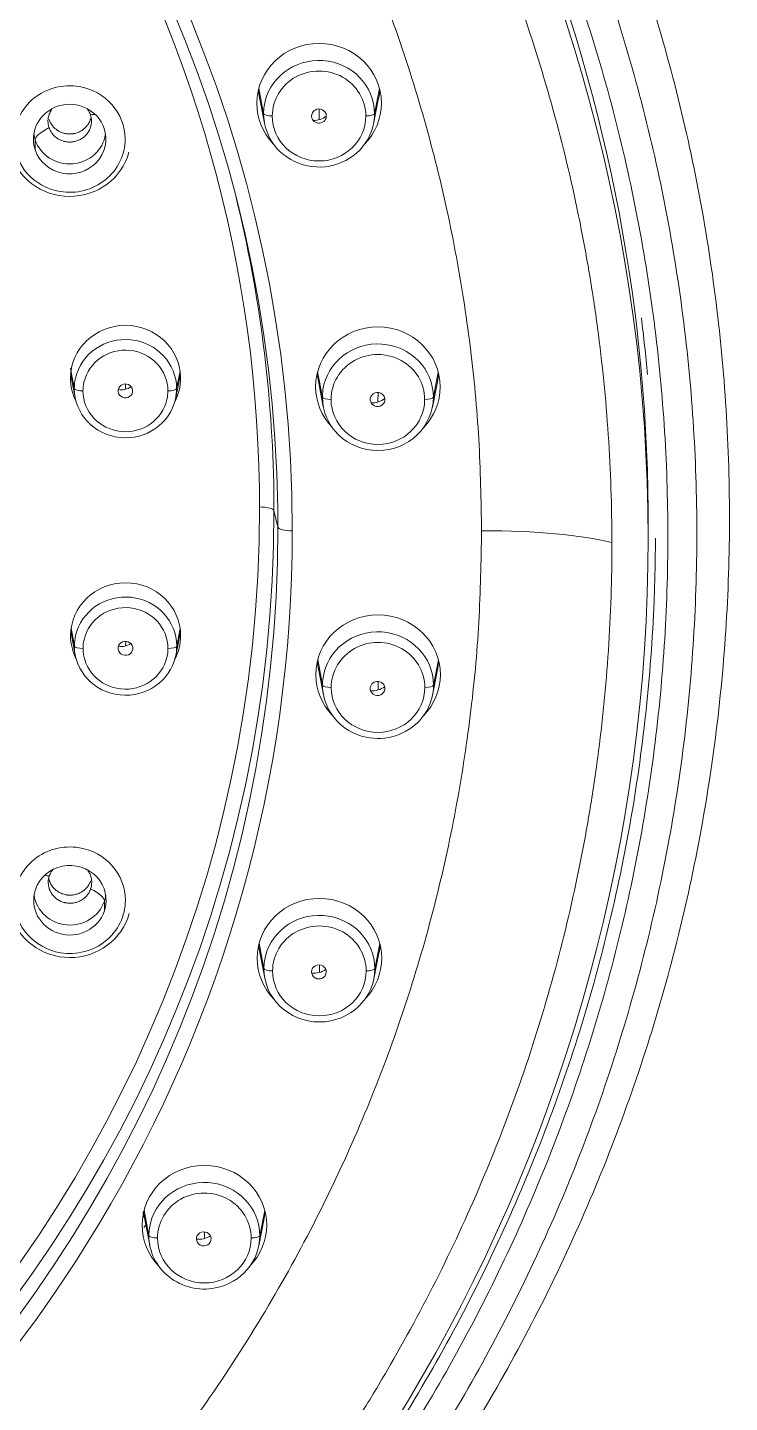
# Model space of a CAD drawing. Extents: x 12185 to 15344, y -91 to 2224.
# Drawn here: x 14188.47 to 14212.7, y 1134.63 to 1182.13 of the extents above; entities that cross this region are included whole.
import ezdxf

# ---------------------------------------------------------------- set-up
doc = ezdxf.new("R2010")
doc.units = 0
doc.header["$LTSCALE"] = 10
doc.header["$MEASUREMENT"] = 0
doc.layers.add('1', color=7, linetype='CONTINUOUS')

msp = doc.modelspace()

# ---------------------------------------------------------------- linework, layer by layer
at = {"layer": '1', "color": 7, "linetype": 'Continuous', "lineweight": 18}
for p, q in [((14196.433, 1179.958), (14196.648, 1178.825)), ((14200.412, 1178.808), (14200.587, 1179.686)), ((14189.957, 1170.171), (14190.112, 1169.351)), ((14193.582, 1169.335), (14193.745, 1170.153)), ((14198.463, 1170.163), (14198.678, 1169.029)), ((14202.442, 1169.012), (14202.617, 1169.89)), ((14209.889, 1164.212), (14209.892, 1164.775)), ((14189.96, 1161.275), (14190.116, 1160.455)), ((14193.585, 1160.439), (14193.748, 1161.257)), ((14198.467, 1160.214), (14198.681, 1159.081)), ((14202.446, 1159.064), (14202.621, 1159.942)), ((14196.444, 1150.419), (14196.659, 1149.286)), ((14200.423, 1149.269), (14200.598, 1150.147)), ((14192.473, 1141.192), (14192.688, 1140.059)), ((14196.452, 1140.041), (14196.627, 1140.92)), ((14194.787, 1140.182), (14194.777, 1140.164))]:
    msp.add_line(p, q, dxfattribs=at)
at = {"layer": '1', "color": 7, "linetype": 'Continuous', "lineweight": 13}
for p, q in [((14196.452, 1180.036), (14196.617, 1179.154)), ((14200.617, 1180.025), (14200.446, 1179.154)), ((14198.535, 1178.948), (14198.537, 1179.319)), ((14188.735, 1178.25), (14188.733, 1177.907)), ((14193.733, 1170.264), (14193.613, 1169.655)), ((14198.482, 1170.24), (14198.647, 1169.359)), ((14202.646, 1170.229), (14202.476, 1169.359)), ((14191.852, 1169.632), (14191.853, 1169.819)), ((14200.565, 1169.192), (14200.567, 1169.525)), ((14197.11, 1164.873), (14196.975, 1165.44)), ((14189.972, 1161.375), (14190.087, 1160.759)), ((14193.736, 1161.368), (14193.617, 1160.759)), ((14191.855, 1160.767), (14191.856, 1160.924)), ((14198.65, 1159.411), (14198.486, 1160.292)), ((14202.48, 1159.411), (14202.65, 1160.281)), ((14200.569, 1159.244), (14200.57, 1159.539)), ((14191.122, 1151.951), (14191.12, 1151.608)), ((14196.628, 1149.615), (14196.464, 1150.497)), ((14200.457, 1149.615), (14200.628, 1150.486)), ((14198.547, 1149.485), (14198.548, 1149.746)), ((14192.657, 1140.388), (14192.493, 1141.27)), ((14196.486, 1140.388), (14196.657, 1141.259)), ((14194.576, 1140.291), (14194.577, 1140.522))]:
    msp.add_line(p, q, dxfattribs=at)
at = {"layer": '1', "color": 7, "linetype": 'Continuous', "lineweight": 18}
for centre, major_axis, ratio, start_param, end_param in [((14147.84, 1164.497), (-62.049, 0.276), 0.961673, 2.131967, 4.160639), ((14147.841, 1164.873), (49.268, -0.227), 0.961631, 0.018098, 3.146385), ((14147.842, 1165.061), (62.049, -0.286), 0.961631, 0.000031, 0.36961), ((14198.533, 1179.515), (2.15, -0.01), 0.961631, 0.004793, 3.146385), ((14198.532, 1179.154), (-1.915, 0.009), 0.961631, 3.146385, 6.147547), ((14189.922, 1178.278), (1.25, -0.006), 0.961631, 0.318949, 3.460541), ((14198.536, 1180.064), (-2.089, 0.01), 0.961631, 2.956834, 3.113791), ((14198.533, 1179.515), (2.15, -0.01), 0.961631, 3.146385, 3.890501), ((14198.532, 1179.154), (-1.915, 0.009), 0.961631, 6.147547, 6.287978), ((14198.532, 1179.154), (-1.915, 0.009), 0.961631, 0.004793, 2.560133), ((14198.527, 1179.075), (0.255, 0.006), 0.958412, 0.272516, 3.414109), ((14198.527, 1179.075), (0.255, 0.006), 0.958412, 3.414109, 6.555701), ((14198.533, 1179.515), (2.15, -0.01), 0.961631, 5.534241, 6.287978), ((14198.532, 1179.154), (-1.915, 0.009), 0.961631, 2.560133, 3.146385), ((14198.346, 1179.597), (0.704, 0.015), 0.958412, 4.665738, 5.358509), ((14189.922, 1178.278), (1.25, -0.006), 0.961631, 3.460541, 6.602134), ((14189.922, 1178.33), (-2.113, 0.01), 0.961631, 0.247677, 2.893929), ((14147.844, 1165.44), (-49.131, 0.226), 0.961631, 3.159691, 3.377498), ((14147.842, 1165.061), (-62.249, 0.287), 0.961631, 3.231429, 3.264318), ((14191.85, 1170.016), (1.9, -0.009), 0.961631, 0.004793, 3.146385), ((14200.563, 1169.719), (2.15, -0.01), 0.961631, 0.004793, 3.146385), ((14191.849, 1169.655), (-1.765, 0.008), 0.961631, 3.146385, 6.072716), ((14200.561, 1169.359), (-1.915, 0.009), 0.961631, 3.146385, 6.147547), ((14200.566, 1170.269), (-2.089, 0.01), 0.961631, 2.956834, 3.113791), ((14191.85, 1170.016), (1.9, -0.009), 0.961631, 3.146385, 3.603782), ((14191.849, 1169.655), (-1.765, 0.008), 0.961631, 6.072716, 6.287978), ((14191.849, 1169.655), (-1.765, 0.008), 0.961631, 0.004793, 2.931241), ((14191.846, 1169.577), (0.252, 0), 0.959296, 0.10301, 3.244603), ((14191.699, 1170.138), (0.549, 0.001), 0.959296, 4.523575, 5.387709), ((14191.85, 1170.016), (1.9, -0.009), 0.961631, 5.82101, 6.287978), ((14191.849, 1169.655), (-1.765, 0.008), 0.961631, 2.931241, 3.146385), ((14200.563, 1169.719), (2.15, -0.01), 0.961631, 3.146385, 3.890501), ((14200.563, 1169.719), (2.15, -0.01), 0.961631, 5.53429, 6.287978), ((14191.846, 1169.577), (0.252, 0), 0.959296, 3.244603, 6.386196), ((14200.561, 1169.359), (-1.915, 0.009), 0.961631, 6.147547, 6.287978), ((14200.561, 1169.359), (-1.915, 0.009), 0.961631, 0.004793, 3.146385), ((14200.552, 1169.281), (0.255, 0.001), 0.957879, 0.093159, 3.234752), ((14200.552, 1169.281), (0.255, 0.001), 0.957879, 3.234752, 6.376345), ((14200.364, 1169.838), (0.704, 0.003), 0.957879, 4.656961, 5.384386), ((14147.844, 1165.568), (-48.632, 0.224), 0.961631, 3.146385, 3.15918), ((14147.844, 1165.44), (-49.131, 0.226), 0.961631, 3.146385, 3.159691), ((14147.844, 1165.44), (-49.131, 0.226), 0.961631, 0.018098, 3.146385), ((14147.841, 1164.873), (49.268, -0.227), 0.961631, 3.159691, 6.287978), ((14191.854, 1161.12), (1.9, -0.009), 0.961631, 0.004793, 3.146385), ((14191.852, 1160.759), (-1.765, 0.008), 0.961631, 3.146385, 6.072818), ((14200.567, 1159.771), (2.15, -0.01), 0.961631, 0.004793, 3.146113), ((14191.854, 1161.12), (1.9, -0.009), 0.961631, 3.146385, 3.603782), ((14191.852, 1160.759), (-1.765, 0.008), 0.961631, 6.072818, 6.287978), ((14191.854, 1161.12), (1.9, -0.009), 0.961631, 5.82101, 6.287978), ((14200.565, 1159.411), (-1.915, 0.009), 0.961631, 3.146385, 6.147547), ((14191.852, 1160.759), (-1.765, 0.008), 0.961631, 0.004793, 2.931124), ((14191.849, 1160.682), (-0.252, 0.003), 0.959287, 6.189205, 9.330798), ((14191.849, 1160.682), (-0.252, 0.003), 0.959287, 3.047612, 6.189205), ((14191.703, 1161.273), (-0.549, 0.006), 0.959287, 1.407603, 2.220441), ((14191.852, 1160.759), (-1.765, 0.008), 0.961631, 2.931124, 3.146385), ((14200.569, 1160.321), (-2.089, 0.01), 0.961631, 2.956834, 3.113791), ((14200.567, 1159.771), (2.15, -0.01), 0.961631, 3.146113, 3.89049), ((14200.565, 1159.411), (-1.915, 0.009), 0.961631, 6.147547, 6.287978), ((14200.567, 1159.771), (2.15, -0.01), 0.961631, 5.534274, 6.287978), ((14200.565, 1159.411), (-1.915, 0.009), 0.961631, 0.004793, 2.170846), ((14200.552, 1159.296), (-0.255, 0.003), 0.957867, 6.19807, 9.339663), ((14200.552, 1159.296), (-0.255, 0.003), 0.957867, 3.056478, 6.19807), ((14200.364, 1159.889), (-0.704, 0.009), 0.957867, 1.508556, 2.2485), ((14200.565, 1159.411), (-1.915, 0.009), 0.961631, 2.170846, 3.146385), ((14189.931, 1151.98), (1.25, -0.006), 0.961631, 5.973815, 9.115408), ((14189.934, 1152.597), (0.75, -0.003), 0.961631, 2.832216, 3.146385), ((14189.934, 1152.597), (-0.75, 0.003), 0.961631, 2.832252, 3.146385), ((14189.931, 1151.98), (1.25, -0.006), 0.961631, 2.832223, 5.973815), ((14198.544, 1149.976), (2.15, -0.01), 0.961631, 0.004793, 3.146385), ((14189.932, 1152.031), (-2.113, 0.01), 0.961631, 0.247677, 2.893929), ((14198.543, 1149.615), (-1.915, 0.009), 0.961631, 3.146385, 6.147547), ((14198.547, 1150.525), (-2.089, 0.01), 0.961631, 2.956834, 3.113791), ((14198.544, 1149.976), (2.15, -0.01), 0.961631, 3.146385, 3.890501), ((14198.543, 1149.615), (-1.915, 0.009), 0.961631, 6.147547, 6.287978), ((14198.526, 1149.503), (-0.255, 0.008), 0.958377, 2.877214, 6.018807), ((14198.544, 1149.976), (2.15, -0.01), 0.961631, 5.53429, 6.287978), ((14198.543, 1149.615), (-1.915, 0.009), 0.961631, 0.004793, 3.146385), ((14198.526, 1149.503), (-0.255, 0.008), 0.958377, 6.018807, 9.1604), ((14198.346, 1150.132), (-0.704, 0.021), 0.958377, 1.50046, 2.237556), ((14194.573, 1140.749), (2.15, -0.01), 0.961631, 0.004793, 3.146385), ((14194.572, 1140.388), (-1.915, 0.009), 0.961631, 3.146385, 6.147547), ((14194.576, 1141.298), (-2.089, 0.01), 0.961631, 2.956834, 3.113815), ((14194.573, 1140.749), (2.15, -0.01), 0.961631, 3.146385, 3.890501), ((14194.573, 1140.749), (2.15, -0.01), 0.961631, 5.53429, 6.287978), ((14194.572, 1140.388), (-1.915, 0.009), 0.961631, 6.147547, 6.287978), ((14194.572, 1140.388), (-1.915, 0.009), 0.961631, 0.004793, 1.77294), ((14194.553, 1140.279), (-0.254, 0.011), 0.959351, 5.836489, 8.978082), ((14194.386, 1140.942), (-0.703, 0.031), 0.959351, 1.488082, 2.212318), ((14194.553, 1140.279), (-0.254, 0.011), 0.959351, 2.694896, 5.836489), ((14194.572, 1140.388), (-1.915, 0.009), 0.961631, 1.77294, 3.146385)]:
    msp.add_ellipse(centre, major_axis=major_axis, ratio=ratio, start_param=start_param, end_param=end_param, dxfattribs=at)
at = {"layer": '1', "color": 7, "linetype": 'Continuous', "lineweight": 13}
for centre, major_axis, ratio, start_param, end_param in [((14147.841, 1164.745), (49.767, -0.229), 0.961631, 0.004793, 3.146385), ((14147.844, 1165.568), (48.632, -0.224), 0.961631, 0.018059, 1.074309), ((14198.531, 1179.076), (-1.615, 0.007), 0.961631, 3.146385, 6.287978), ((14189.922, 1178.279), (-1.914, 0.009), 0.961631, 4.545643, 6.287978), ((14189.922, 1178.279), (-1.914, 0.009), 0.961631, 3.146385, 4.545643), ((14196.916, 1179.159), (-0.3, 0), 0.274342, 0.050993, 1.569429), ((14200.147, 1179.159), (0.3, 0), 0.274342, 4.711022, 6.229458), ((14189.923, 1178.621), (1.184, 0.4), 0.260517, 2.125171, 3.052398), ((14189.923, 1178.621), (-1.184, -0.401), 0.260564, 3.786518, 3.979728), ((14198.531, 1179.076), (-1.615, 0.007), 0.961631, 0.004793, 3.146385), ((14189.922, 1178.279), (-1.914, 0.009), 0.961631, 0.004793, 1.404051), ((14189.923, 1178.621), (-1.25, 0.006), 0.961631, 0.143118, 0.318949), ((14189.923, 1178.621), (-1.25, 0.006), 0.961631, 0.318949, 2.998449), ((14189.922, 1178.279), (-1.914, 0.009), 0.961631, 1.404051, 3.146385), ((14191.848, 1169.577), (-1.465, 0.007), 0.961631, 3.146385, 6.072716), ((14200.561, 1169.281), (-1.615, 0.007), 0.961631, 3.146385, 6.287978), ((14190.383, 1169.66), (-0.3, 0), 0.274342, 0.050993, 1.569429), ((14191.848, 1169.577), (-1.465, 0.007), 0.961631, 6.072716, 6.287978), ((14193.314, 1169.66), (0.3, 0), 0.274342, 4.711022, 6.229458), ((14191.848, 1169.577), (-1.465, 0.007), 0.961631, 0.004793, 2.931241), ((14191.848, 1169.577), (-1.465, 0.007), 0.961631, 2.931241, 3.146385), ((14198.946, 1169.363), (0.3, 0), 0.274342, 3.192585, 4.711022), ((14200.561, 1169.281), (-1.615, 0.007), 0.961631, 0.004793, 3.146385), ((14202.177, 1169.363), (-0.3, 0), 0.274342, 1.569429, 3.087865), ((14147.844, 1165.568), (48.632, -0.224), 0.961631, 3.159651, 6.287978), ((14196.476, 1165.431), (0.5, 0), 0.274342, 0.065201, 1.569429), ((14147.841, 1164.873), (49.268, -0.227), 0.961631, 0.004793, 0.018098), ((14147.841, 1164.745), (49.767, -0.229), 0.961631, 3.146385, 6.287978), ((14197.609, 1164.882), (-0.5, 0), 0.274342, 0.065201, 1.569429), ((14191.851, 1160.681), (-1.465, 0.007), 0.961631, 3.146385, 6.072818), ((14190.387, 1160.763), (-0.3, 0), 0.274342, 0.050993, 1.569429), ((14191.851, 1160.681), (-1.465, 0.007), 0.961631, 6.072818, 6.287978), ((14191.851, 1160.681), (-1.465, 0.007), 0.961631, 0.004793, 2.931124), ((14191.851, 1160.681), (-1.465, 0.007), 0.961631, 2.931124, 3.146385), ((14193.317, 1160.763), (0.3, 0), 0.274342, 4.711022, 6.229458), ((14200.565, 1159.333), (-1.615, 0.007), 0.961631, 3.146385, 6.287978), ((14198.95, 1159.415), (0.3, 0), 0.274342, 3.192585, 4.711022), ((14200.565, 1159.333), (-1.615, 0.007), 0.961631, 0.004793, 3.146385), ((14202.18, 1159.415), (-0.3, 0), 0.274342, 1.569429, 3.087865), ((14189.931, 1151.98), (-1.914, 0.009), 0.961631, 4.545643, 6.287978), ((14189.931, 1151.98), (-1.914, 0.009), 0.961631, 3.146385, 4.545643), ((14189.933, 1152.323), (-1.184, 0.4), 0.261323, 5.442574, 5.642994), ((14189.933, 1152.323), (-1.25, 0.006), 0.961631, 0.143169, 2.832221), ((14189.933, 1152.323), (-1.184, 0.4), 0.261318, 3.228235, 4.155557), ((14189.933, 1152.323), (-1.25, 0.006), 0.961631, 2.832221, 2.998481), ((14189.931, 1151.98), (-1.914, 0.009), 0.961631, 0.004793, 1.404051), ((14189.931, 1151.98), (-1.914, 0.009), 0.961631, 1.404051, 3.146385), ((14198.542, 1149.537), (-1.615, 0.007), 0.961631, 3.146385, 6.287978), ((14196.927, 1149.62), (0.3, 0), 0.274342, 3.192585, 4.711022), ((14198.542, 1149.537), (-1.615, 0.007), 0.961631, 0.004793, 3.146385), ((14200.158, 1149.62), (-0.3, 0), 0.274342, 1.569429, 3.087865), ((14194.571, 1140.31), (-1.615, 0.007), 0.961631, 3.146385, 6.287978), ((14192.956, 1140.393), (0.3, 0), 0.274342, 3.192585, 4.711022), ((14194.571, 1140.31), (-1.615, 0.007), 0.961631, 0.004793, 3.146385), ((14196.187, 1140.393), (-0.3, 0), 0.274342, 1.569429, 3.087865)]:
    msp.add_ellipse(centre, major_axis=major_axis, ratio=ratio, start_param=start_param, end_param=end_param, dxfattribs=at)
for points, weights in [([(14147.821, 1218.886), (14180.8, 1218.886), (14204.128, 1196.461), (14204.14, 1164.745)], [1, 0.804738558373, 0.804738558373, 1]), ([(14204.14, 1164.746), (14204.152, 1133.031), (14180.84, 1110.605), (14147.861, 1110.605)], [1, 0.804736544391, 0.804736544391, 1])]:
    msp.add_rational_spline(points, weights, degree=3, dxfattribs=at)
at = {"layer": '1', "color": 7, "linetype": 'Continuous', "lineweight": 18}
for points in [[(14182.133, 1112.273), (14183.296, 1112.97), (14185.576, 1114.434), (14188.845, 1116.833), (14191.949, 1119.428), (14194.876, 1122.206), (14197.613, 1125.157), (14200.151, 1128.268), (14202.479, 1131.529), (14204.588, 1134.924), (14206.468, 1138.441), (14208.114, 1142.066), (14209.517, 1145.784), (14210.672, 1149.579), (14211.575, 1153.438), (14212.223, 1157.344), (14212.611, 1161.281), (14212.74, 1165.235), (14212.608, 1169.188), (14212.216, 1173.126), (14211.565, 1177.032), (14210.659, 1180.89), (14209.5, 1184.686), (14208.094, 1188.403), (14206.445, 1192.027), (14204.562, 1195.544), (14202.45, 1198.939), (14200.12, 1202.199), (14197.579, 1205.31), (14194.839, 1208.26), (14191.91, 1211.037), (14188.804, 1213.631), (14185.534, 1216.03), (14183.253, 1217.494), (14182.089, 1218.19)], [(14180.948, 1215.81), (14182.074, 1215.137), (14184.282, 1213.722), (14187.447, 1211.402), (14190.453, 1208.894), (14193.287, 1206.208), (14195.939, 1203.354), (14198.398, 1200.345), (14200.654, 1197.192), (14202.697, 1193.908), (14204.52, 1190.506), (14206.116, 1187), (14207.477, 1183.404), (14208.598, 1179.732), (14209.476, 1175.999), (14210.105, 1172.221), (14210.485, 1168.411), (14210.612, 1164.587), (14210.488, 1160.762), (14210.112, 1156.952), (14209.485, 1153.174), (14208.611, 1149.441), (14207.493, 1145.769), (14206.135, 1142.172), (14204.542, 1138.666), (14202.722, 1135.264), (14200.681, 1131.979), (14198.428, 1128.826), (14195.972, 1125.816), (14193.322, 1122.962), (14190.49, 1120.275), (14187.486, 1117.766), (14184.322, 1115.445), (14182.116, 1114.03), (14180.99, 1113.357)], [(14189.211, 1178.673), (14189.199, 1178.709), (14189.181, 1178.782), (14189.174, 1178.858), (14189.174, 1178.896)], [(14190.674, 1178.896), (14190.674, 1178.934), (14190.668, 1179.009), (14190.65, 1179.082), (14190.638, 1179.119)], [(14196.473, 1166.166), (14196.473, 1166.173), (14196.472, 1166.181), (14196.472, 1166.188)], [(14192.472, 1141.014), (14192.468, 1141.08), (14192.465, 1141.147), (14192.462, 1141.214)], [(14192.561, 1140.769), (14192.534, 1140.738), (14192.507, 1140.707), (14192.48, 1140.677)]]:
    msp.add_open_spline(points, degree=3, dxfattribs=at)
at = {"layer": '1', "color": 7, "linetype": 'Continuous', "lineweight": 13}
for points in [[(14181.519, 1216.696), (14182.662, 1216.012), (14184.902, 1214.573), (14188.114, 1212.215), (14191.164, 1209.666), (14194.041, 1206.936), (14196.732, 1204.037), (14199.226, 1200.98), (14201.515, 1197.777), (14203.588, 1194.441), (14205.437, 1190.986), (14207.055, 1187.425), (14208.435, 1183.772), (14209.573, 1180.044), (14210.462, 1176.253), (14211.1, 1172.416), (14211.484, 1168.548), (14211.612, 1164.664), (14211.485, 1160.781), (14211.102, 1156.913), (14210.465, 1153.076), (14209.577, 1149.286), (14208.441, 1145.558), (14207.062, 1141.906), (14205.445, 1138.346), (14203.597, 1134.891), (14201.525, 1131.556), (14199.238, 1128.354), (14196.744, 1125.298), (14194.054, 1122.399), (14191.178, 1119.671), (14188.129, 1117.123), (14184.918, 1114.766), (14182.678, 1113.328), (14181.535, 1112.644)], [(14189.952, 1170.363), (14189.996, 1170.127), (14190.04, 1169.891), (14190.084, 1169.655)]]:
    msp.add_open_spline(points, degree=3, dxfattribs=at)
at = {"layer": '1', "color": 7, "linetype": 'Continuous', "lineweight": 18}
for points, knots in [([(14179.928, 1213.982), (14181.028, 1213.325), (14183.176, 1211.947), (14185.227, 1210.442), (14186.728, 1209.266), (14187.223, 1208.866), (14187.833, 1208.357), (14187.954, 1208.254), (14188.197, 1208.048), (14188.318, 1207.945), (14188.679, 1207.633), (14188.917, 1207.424), (14190.1, 1206.37), (14191.014, 1205.502), (14192.779, 1203.717), (14194.48, 1201.883), (14196.056, 1199.953), (14197.569, 1197.974), (14198.295, 1196.961), (14199.681, 1194.884), (14200.343, 1193.822), (14201.129, 1192.462), (14201.284, 1192.189), (14201.589, 1191.642), (14202.039, 1190.819), (14202.466, 1189.988), (14203.293, 1188.317), (14203.806, 1187.189), (14204.755, 1184.909), (14205.629, 1182.603), (14206.351, 1180.246), (14206.996, 1177.863), (14207.281, 1176.659), (14207.588, 1175.137), (14207.647, 1174.831), (14207.731, 1174.372), (14207.759, 1174.219), (14207.813, 1173.912), (14207.944, 1173.145), (14208.06, 1172.377), (14208.307, 1170.53), (14208.554, 1168.061), (14208.637, 1165.579), (14208.638, 1164.334)], [0, 0, 0, 0, 0.0625, 0.125, 0.125, 0.15625, 0.15625, 0.164063, 0.164063, 0.171875, 0.171875, 0.1875, 0.1875, 0.25, 0.25, 0.3125, 0.375, 0.375, 0.4375, 0.4375, 0.5, 0.5, 0.515625, 0.515625, 0.53125, 0.5625, 0.5625, 0.625, 0.625, 0.6875, 0.75, 0.75, 0.8125, 0.8125, 0.828125, 0.828125, 0.835938, 0.835938, 0.84375, 0.875, 0.875, 0.9375, 1, 1, 1, 1]), ([(14189.311, 1179.311), (14189.299, 1179.295), (14189.288, 1179.278), (14189.272, 1179.252), (14189.267, 1179.243), (14189.256, 1179.224), (14189.251, 1179.214), (14189.237, 1179.185), (14189.228, 1179.166), (14189.206, 1179.106), (14189.194, 1179.065), (14189.182, 1179.003), (14189.179, 1178.981), (14189.175, 1178.939), (14189.174, 1178.917), (14189.174, 1178.896)], [0, 0, 0, 0, 0.134013, 0.134013, 0.206178, 0.206178, 0.278344, 0.278344, 0.422675, 0.422675, 0.711338, 0.711338, 0.855669, 0.855669, 1, 1, 1, 1]), ([(14190.638, 1179.119), (14190.624, 1179.159), (14190.607, 1179.198), (14190.575, 1179.254), (14190.564, 1179.272), (14190.546, 1179.299), (14190.541, 1179.307), (14190.535, 1179.315)], [0, 0, 0, 0, 0.576119, 0.576119, 0.864179, 0.864179, 1, 1, 1, 1]), ([(14189.211, 1178.673), (14189.225, 1178.632), (14189.242, 1178.593), (14189.274, 1178.537), (14189.285, 1178.519), (14189.303, 1178.492), (14189.309, 1178.484), (14189.322, 1178.466), (14189.329, 1178.458), (14189.363, 1178.416), (14189.394, 1178.385), (14189.443, 1178.343), (14189.46, 1178.329), (14189.487, 1178.31), (14189.496, 1178.304), (14189.514, 1178.292), (14189.523, 1178.286), (14189.571, 1178.259), (14189.61, 1178.24), (14189.672, 1178.217), (14189.692, 1178.21), (14189.735, 1178.198), (14189.757, 1178.193), (14189.822, 1178.18), (14189.866, 1178.176), (14189.932, 1178.174), (14189.954, 1178.175), (14189.987, 1178.177), (14189.998, 1178.178), (14190.02, 1178.181), (14190.031, 1178.182), (14190.086, 1178.19), (14190.128, 1178.201), (14190.191, 1178.221), (14190.211, 1178.229), (14190.252, 1178.247), (14190.272, 1178.256), (14190.329, 1178.287), (14190.366, 1178.311), (14190.417, 1178.352), (14190.433, 1178.366), (14190.465, 1178.396), (14190.48, 1178.411), (14190.523, 1178.46), (14190.549, 1178.494), (14190.577, 1178.54), (14190.582, 1178.549), (14190.593, 1178.568), (14190.598, 1178.578), (14190.612, 1178.607), (14190.62, 1178.626), (14190.643, 1178.686), (14190.655, 1178.726), (14190.666, 1178.789), (14190.669, 1178.811), (14190.673, 1178.853), (14190.674, 1178.875), (14190.674, 1178.896)], [0, 0, 0, 0, 0.0625, 0.0625, 0.09375, 0.09375, 0.109375, 0.109375, 0.125, 0.125, 0.1875, 0.1875, 0.21875, 0.21875, 0.234375, 0.234375, 0.25, 0.25, 0.3125, 0.3125, 0.34375, 0.34375, 0.375, 0.375, 0.4375, 0.4375, 0.46875, 0.46875, 0.484375, 0.484375, 0.5, 0.5, 0.5625, 0.5625, 0.59375, 0.59375, 0.625, 0.625, 0.6875, 0.6875, 0.71875, 0.71875, 0.75, 0.75, 0.8125, 0.8125, 0.828125, 0.828125, 0.84375, 0.84375, 0.875, 0.875, 0.9375, 0.9375, 0.96875, 0.96875, 1, 1, 1, 1]), ([(14190.661, 1179.035), (14190.658, 1179.019), (14190.654, 1179.003), (14190.647, 1178.977), (14190.644, 1178.966), (14190.637, 1178.946), (14190.633, 1178.936), (14190.614, 1178.886), (14190.595, 1178.847), (14190.562, 1178.793), (14190.55, 1178.775), (14190.531, 1178.749), (14190.524, 1178.74), (14190.51, 1178.724), (14190.503, 1178.715), (14190.467, 1178.675), (14190.436, 1178.645), (14190.385, 1178.605), (14190.367, 1178.592), (14190.331, 1178.568), (14190.312, 1178.557), (14190.254, 1178.525), (14190.214, 1178.508), (14190.152, 1178.487), (14190.13, 1178.481), (14190.098, 1178.473), (14190.087, 1178.471), (14190.065, 1178.467), (14190.055, 1178.465), (14190, 1178.456), (14189.956, 1178.454), (14189.89, 1178.455), (14189.868, 1178.456), (14189.824, 1178.461), (14189.802, 1178.464), (14189.737, 1178.476), (14189.695, 1178.488), (14189.633, 1178.511), (14189.613, 1178.52), (14189.573, 1178.539), (14189.553, 1178.549), (14189.497, 1178.582), (14189.462, 1178.607), (14189.42, 1178.643), (14189.412, 1178.65), (14189.396, 1178.665), (14189.388, 1178.672), (14189.365, 1178.696), (14189.351, 1178.712), (14189.31, 1178.762), (14189.286, 1178.797), (14189.254, 1178.853), (14189.245, 1178.872), (14189.227, 1178.912), (14189.219, 1178.932), (14189.213, 1178.952)], [0, 0, 0, 0, 0.026061, 0.026061, 0.042853, 0.042853, 0.059645, 0.059645, 0.126813, 0.126813, 0.160398, 0.160398, 0.17719, 0.17719, 0.193982, 0.193982, 0.26115, 0.26115, 0.294734, 0.294734, 0.328318, 0.328318, 0.395486, 0.395486, 0.42907, 0.42907, 0.445862, 0.445862, 0.462654, 0.462654, 0.529823, 0.529823, 0.563407, 0.563407, 0.596991, 0.596991, 0.664159, 0.664159, 0.697743, 0.697743, 0.731327, 0.731327, 0.798495, 0.798495, 0.815287, 0.815287, 0.83208, 0.83208, 0.865664, 0.865664, 0.932832, 0.932832, 0.966416, 0.966416, 1, 1, 1, 1]), ([(14180.762, 1113.783), (14181.908, 1114.469), (14184.154, 1115.912), (14187.37, 1118.283), (14190.419, 1120.849), (14193.288, 1123.601), (14195.965, 1126.526), (14198.438, 1129.613), (14200.698, 1132.847), (14202.734, 1136.216), (14204.538, 1139.705), (14206.103, 1143.3), (14207.422, 1146.985), (14208.488, 1150.744), (14209.299, 1154.562), (14209.85, 1158.423), (14210.096, 1161.74), (14210.14, 1163.764), (14210.141, 1164.491)], [0, 0, 0, 0, 0.064269, 0.128539, 0.192808, 0.257078, 0.321347, 0.385617, 0.449886, 0.514155, 0.578425, 0.642694, 0.706964, 0.771233, 0.835502, 0.899772, 0.964041, 1, 1, 1, 1]), ([(14208.639, 1164.334), (14208.64, 1163.09), (14208.558, 1160.608), (14208.313, 1158.139), (14208.068, 1156.293), (14207.976, 1155.678), (14207.848, 1154.911), (14207.822, 1154.757), (14207.769, 1154.45), (14207.741, 1154.297), (14207.657, 1153.838), (14207.598, 1153.533), (14207.292, 1152.011), (14207.009, 1150.806), (14206.365, 1148.423), (14205.645, 1146.066), (14204.774, 1143.76), (14203.826, 1141.48), (14203.315, 1140.352), (14202.215, 1138.124), (14201.626, 1137.023), (14200.841, 1135.663), (14200.682, 1135.393), (14200.36, 1134.855), (14199.87, 1134.053), (14199.363, 1133.265), (14198.324, 1131.708), (14197.6, 1130.694), (14196.088, 1128.715), (14194.514, 1126.785), (14192.814, 1124.951), (14191.051, 1123.166), (14190.138, 1122.298), (14188.957, 1121.244), (14188.718, 1121.035), (14188.358, 1120.723), (14188.237, 1120.62), (14187.995, 1120.414), (14187.387, 1119.901), (14186.77, 1119.401), (14185.269, 1118.225), (14183.22, 1116.72), (14181.073, 1115.341), (14179.974, 1114.684)], [0, 0, 0, 0, 0.0625, 0.125, 0.125, 0.15625, 0.15625, 0.164062, 0.164062, 0.171875, 0.171875, 0.1875, 0.1875, 0.25, 0.25, 0.3125, 0.375, 0.375, 0.4375, 0.4375, 0.5, 0.5, 0.515625, 0.515625, 0.53125, 0.5625, 0.5625, 0.625, 0.625, 0.6875, 0.75, 0.75, 0.8125, 0.8125, 0.828125, 0.828125, 0.835937, 0.835937, 0.84375, 0.875, 0.875, 0.9375, 1, 1, 1, 1]), ([(14189.221, 1152.82), (14189.235, 1152.861), (14189.252, 1152.9), (14189.283, 1152.956), (14189.294, 1152.974), (14189.312, 1153), (14189.319, 1153.009), (14189.329, 1153.023), (14189.332, 1153.027), (14189.336, 1153.032)], [0, 0, 0, 0, 0.530575, 0.530575, 0.795862, 0.795862, 0.928506, 0.928506, 1, 1, 1, 1]), ([(14190.551, 1153.007), (14190.561, 1152.993), (14190.571, 1152.978), (14190.586, 1152.953), (14190.592, 1152.944), (14190.602, 1152.925), (14190.607, 1152.915), (14190.621, 1152.887), (14190.63, 1152.867), (14190.653, 1152.807), (14190.665, 1152.767), (14190.676, 1152.704), (14190.679, 1152.682), (14190.683, 1152.64), (14190.684, 1152.618), (14190.684, 1152.597)], [0, 0, 0, 0, 0.122422, 0.122422, 0.195554, 0.195554, 0.268685, 0.268685, 0.414948, 0.414948, 0.707474, 0.707474, 0.853737, 0.853737, 1, 1, 1, 1]), ([(14189.184, 1152.597), (14189.184, 1152.554), (14189.188, 1152.512), (14189.2, 1152.449), (14189.205, 1152.429), (14189.213, 1152.398), (14189.216, 1152.388), (14189.223, 1152.368), (14189.227, 1152.357), (14189.246, 1152.307), (14189.265, 1152.269), (14189.298, 1152.214), (14189.31, 1152.196), (14189.33, 1152.17), (14189.336, 1152.162), (14189.35, 1152.145), (14189.357, 1152.137), (14189.393, 1152.096), (14189.424, 1152.067), (14189.475, 1152.026), (14189.493, 1152.014), (14189.53, 1151.989), (14189.549, 1151.978), (14189.607, 1151.947), (14189.647, 1151.93), (14189.709, 1151.909), (14189.73, 1151.903), (14189.763, 1151.895), (14189.773, 1151.893), (14189.795, 1151.888), (14189.806, 1151.886), (14189.861, 1151.878), (14189.905, 1151.875), (14189.971, 1151.876), (14189.993, 1151.878), (14190.037, 1151.882), (14190.059, 1151.885), (14190.124, 1151.898), (14190.166, 1151.91), (14190.228, 1151.933), (14190.248, 1151.941), (14190.288, 1151.961), (14190.307, 1151.971), (14190.364, 1152.004), (14190.399, 1152.029), (14190.44, 1152.064), (14190.448, 1152.072), (14190.464, 1152.086), (14190.472, 1152.094), (14190.495, 1152.117), (14190.509, 1152.134), (14190.55, 1152.183), (14190.574, 1152.219), (14190.606, 1152.275), (14190.616, 1152.294), (14190.633, 1152.334), (14190.641, 1152.354), (14190.648, 1152.374)], [0, 0, 0, 0, 0.0625, 0.0625, 0.09375, 0.09375, 0.109375, 0.109375, 0.125, 0.125, 0.1875, 0.1875, 0.21875, 0.21875, 0.234375, 0.234375, 0.25, 0.25, 0.3125, 0.3125, 0.34375, 0.34375, 0.375, 0.375, 0.4375, 0.4375, 0.46875, 0.46875, 0.484375, 0.484375, 0.5, 0.5, 0.5625, 0.5625, 0.59375, 0.59375, 0.625, 0.625, 0.6875, 0.6875, 0.71875, 0.71875, 0.75, 0.75, 0.8125, 0.8125, 0.828125, 0.828125, 0.84375, 0.84375, 0.875, 0.875, 0.9375, 0.9375, 0.96875, 0.96875, 1, 1, 1, 1]), ([(14190.649, 1152.654), (14190.635, 1152.613), (14190.618, 1152.574), (14190.587, 1152.518), (14190.576, 1152.5), (14190.557, 1152.473), (14190.551, 1152.464), (14190.538, 1152.447), (14190.532, 1152.438), (14190.497, 1152.396), (14190.467, 1152.366), (14190.418, 1152.323), (14190.401, 1152.31), (14190.374, 1152.291), (14190.365, 1152.285), (14190.347, 1152.273), (14190.337, 1152.267), (14190.29, 1152.239), (14190.25, 1152.22), (14190.189, 1152.197), (14190.168, 1152.19), (14190.126, 1152.178), (14190.104, 1152.173), (14190.039, 1152.161), (14189.995, 1152.156), (14189.929, 1152.155), (14189.907, 1152.156), (14189.874, 1152.158), (14189.863, 1152.159), (14189.841, 1152.161), (14189.83, 1152.162), (14189.775, 1152.171), (14189.732, 1152.181), (14189.67, 1152.202), (14189.649, 1152.21), (14189.609, 1152.227), (14189.589, 1152.237), (14189.531, 1152.268), (14189.495, 1152.292), (14189.443, 1152.332), (14189.427, 1152.346), (14189.395, 1152.376), (14189.38, 1152.392), (14189.337, 1152.44), (14189.311, 1152.474), (14189.283, 1152.52), (14189.278, 1152.53), (14189.268, 1152.548), (14189.263, 1152.558), (14189.248, 1152.587), (14189.24, 1152.607), (14189.219, 1152.662), (14189.208, 1152.698), (14189.2, 1152.735)], [0, 0, 0, 0, 0.067174, 0.067174, 0.100761, 0.100761, 0.117554, 0.117554, 0.134348, 0.134348, 0.201522, 0.201522, 0.235108, 0.235108, 0.251902, 0.251902, 0.268695, 0.268695, 0.335869, 0.335869, 0.369456, 0.369456, 0.403043, 0.403043, 0.470217, 0.470217, 0.503804, 0.503804, 0.520597, 0.520597, 0.537391, 0.537391, 0.604565, 0.604565, 0.638151, 0.638151, 0.671738, 0.671738, 0.738912, 0.738912, 0.772499, 0.772499, 0.806086, 0.806086, 0.87326, 0.87326, 0.890053, 0.890053, 0.906847, 0.906847, 0.940434, 0.940434, 1, 1, 1, 1])]:
    msp.add_open_spline(points, degree=3, knots=knots, dxfattribs=at)
at = {"layer": '1', "color": 7, "linetype": 'Continuous', "lineweight": 13}
msp.add_open_spline([(14204.14, 1164.745), (14206.043, 1164.745), (14207.543, 1164.608), (14208.638, 1164.334), (14208.639, 1164.334)], degree=3, knots=[0, 0, 0, 0, 0.99965, 1, 1, 1, 1], dxfattribs=at)

doc.saveas('drawing.dxf')
